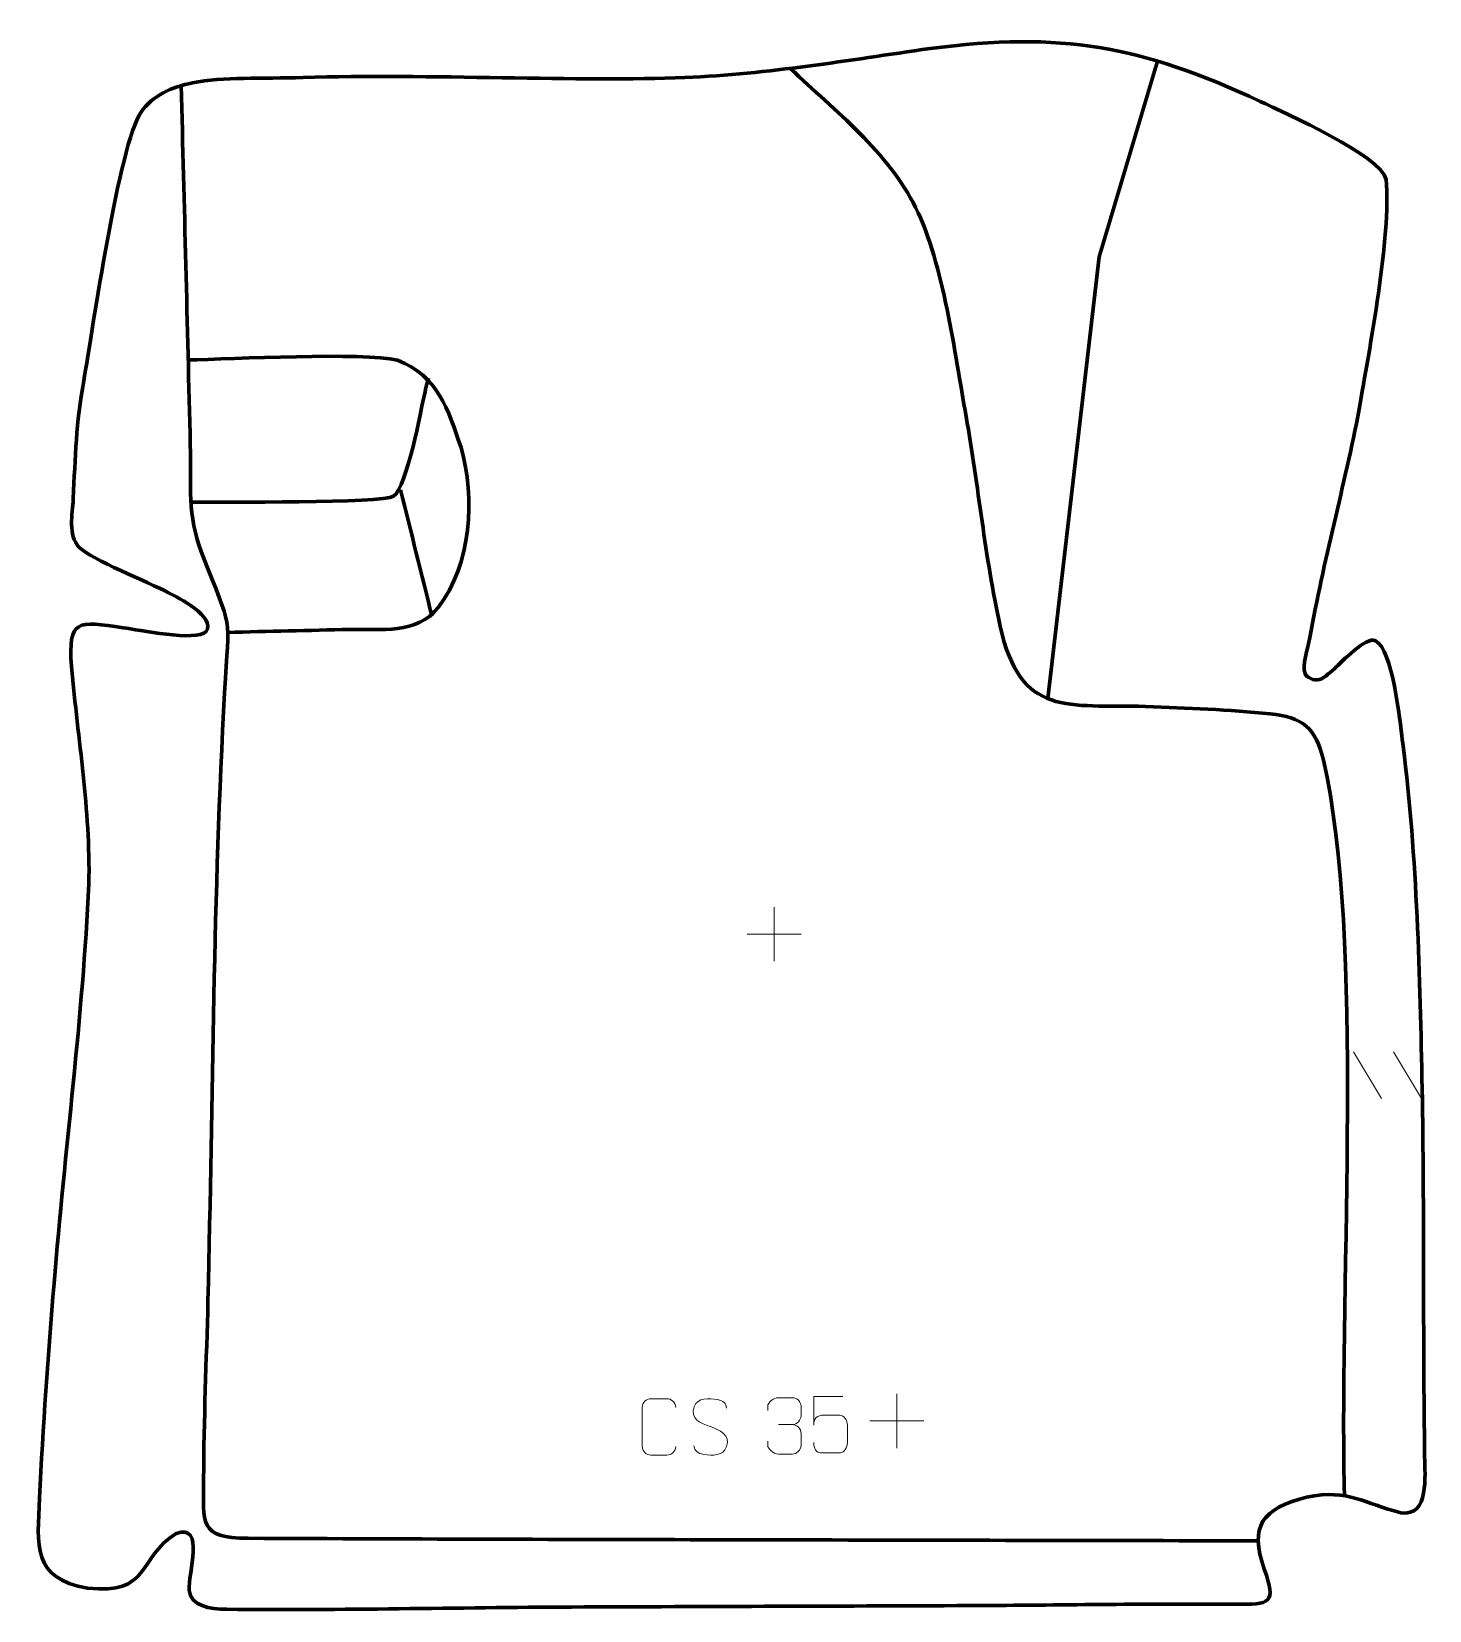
# Model space of a CAD drawing. Header units: millimetres. Extents: x -842 to -223, y 154 to 853.
import ezdxf

# ---------------------------------------------------------------- set-up
doc = ezdxf.new("R2010")
doc.units = ezdxf.units.MM
doc.header["$MEASUREMENT"] = 0
doc.layers.add('layer 2', color=7, linetype='Continuous')
doc.layers.add('layer 3', color=7, linetype='Continuous')

msp = doc.modelspace()

# ---------------------------------------------------------------- linework, layer by layer
at = {"layer": 'layer 2', "color": 142, "lineweight": 158}
for points, knots in [([(-392.2065, 557.9629), (-392.2065, 557.9629), (-369.465, 753.525), (-369.465, 753.525), (-369.465, 753.525), (-369.465, 753.525), (-343.545, 840.2125), (-343.545, 840.2125)], [0, 0, 0, 0, 0.33333333, 0.33333333, 0.33333333, 0.33333333, 1, 1, 1, 1]), ([(-506.0632, 836.837), (-486.5443, 818.3553), (-462.6555, 799.7031), (-450.6765, 775.3559), (-450.6765, 775.3559), (-438.3181, 750.2374), (-433.3981, 711.1043), (-428.341, 682.8417), (-428.341, 682.8417), (-422.7951, 651.8479), (-420.042, 620.9856), (-413.2415, 590.0059), (-413.2415, 590.0059), (-404.2128, 549.283), (-383.2671, 555.4936), (-348.8345, 554.4489), (-348.8345, 554.4489), (-330.3534, 553.8136), (-312.0765, 552.983), (-293.6608, 551.1883), (-293.6608, 551.1883), (-279.4576, 549.7248), (-273.3628, 545.0401), (-270.0784, 530.7182), (-270.0784, 530.7182), (-251.8957, 451.4338), (-262.9462, 302.4291), (-260.8668, 209.475), (-260.8668, 209.475), (-260.8668, 209.475), (-260.7661, 204.974), (-260.7661, 204.974)], [0, 0, 0, 0, 0.11111111, 0.11111111, 0.11111111, 0.11111111, 0.22222222, 0.22222222, 0.22222222, 0.22222222, 0.33333333, 0.33333333, 0.33333333, 0.33333333, 0.44444444, 0.44444444, 0.44444444, 0.44444444, 0.55555556, 0.55555556, 0.55555556, 0.55555556, 0.66666667, 0.66666667, 0.66666667, 0.66666667, 0.77777778, 0.77777778, 0.77777778, 0.77777778, 1, 1, 1, 1]), ([(-298.9532, 184.989), (-448.0888, 185.3672), (-597.1817, 185.4643), (-746.3215, 186.1492), (-746.3215, 186.1492), (-768.249, 186.2499), (-766.1254, 192.7373), (-766.0319, 212.327), (-766.0319, 212.327), (-765.9061, 238.6872), (-764.7893, 264.9527), (-764.0807, 291.2936), (-764.0807, 291.2936), (-761.9256, 380.7123), (-761.7635, 471.3336), (-756.7175, 560.5431), (-756.7175, 560.5431), (-754.633, 597.3964), (-753.0646, 586.6693), (-766.662, 621.924), (-766.662, 621.924), (-773.5689, 639.8319), (-771.47, 651.7704), (-771.9211, 670.3487), (-771.9211, 670.3487), (-773.208, 723.3568), (-774.5884, 776.3626), (-775.9377, 829.3691)], [0, 0, 0, 0, 0.125, 0.125, 0.125, 0.125, 0.25, 0.25, 0.25, 0.25, 0.375, 0.375, 0.375, 0.375, 0.5, 0.5, 0.5, 0.5, 0.625, 0.625, 0.625, 0.625, 0.75, 0.75, 0.75, 0.75, 1, 1, 1, 1]), ([(-772.8675, 707.9262), (-753.6838, 708.2391), (-695.0882, 711.3864), (-680.1926, 707.8036), (-680.1926, 707.8036), (-662.1098, 700.6331), (-657.8501, 686.2102), (-651.9797, 669.062), (-651.9797, 669.062), (-645.5629, 646.9045), (-647.463, 617.1707), (-662.0268, 598.4406), (-662.0268, 598.4406), (-671.6128, 586.1124), (-687.5529, 588.9035), (-701.316, 588.571), (-701.316, 588.571), (-719.3956, 588.1347), (-737.4753, 587.7126), (-755.5546, 587.2622)], [0, 0, 0, 0, 0.16666667, 0.16666667, 0.16666667, 0.16666667, 0.33333333, 0.33333333, 0.33333333, 0.33333333, 0.5, 0.5, 0.5, 0.5, 0.66666667, 0.66666667, 0.66666667, 0.66666667, 1, 1, 1, 1]), ([(-770.842, 644.9479), (-759.2415, 645.0621), (-686.2178, 644.3746), (-681.9105, 647.5263), (-681.9105, 647.5263), (-675.8798, 651.939), (-669.9413, 685.0435), (-667.9667, 693.7458), (-667.9667, 693.7458), (-667.5927, 695.2924), (-667.2186, 696.839), (-666.8445, 698.3856), (-666.8445, 698.3856), (-666.8445, 698.3856), (-666.4938, 699.8355), (-666.4938, 699.8355)], [0, 0, 0, 0, 0.2, 0.2, 0.2, 0.2, 0.4, 0.4, 0.4, 0.4, 0.6, 0.6, 0.6, 0.6, 1, 1, 1, 1])]:
    msp.add_open_spline(points, degree=3, knots=knots, dxfattribs=at)
msp.add_open_spline([(-678.7664, 650.3718), (-674.1485, 631.7226), (-669.5306, 613.0734), (-664.9127, 594.4242)], degree=3, dxfattribs=at)
at = {"layer": 'layer 2', "color": 250, "lineweight": 9}
for points in [[(-513.3124, 465.6242), (-513.3124, 465.6242), (-513.3124, 441.6463), (-513.3124, 441.6463)], [(-525.3013, 453.6352), (-525.3013, 453.6352), (-501.3234, 453.6352), (-501.3234, 453.6352)], [(-256.7258, 401.4643), (-256.7258, 401.4643), (-244.3615, 380.92), (-244.3615, 380.92)], [(-256.7258, 401.4643), (-256.7258, 401.4643), (-244.3615, 380.92), (-244.3615, 380.92)], [(-238.9959, 401.4643), (-238.9959, 401.4643), (-226.6316, 380.92), (-226.6316, 380.92)], [(-238.9959, 401.4643), (-238.9959, 401.4643), (-226.6316, 380.92), (-226.6316, 380.92)], [(-458.9743, 250.0868), (-458.9743, 250.0868), (-458.9743, 226.1089), (-458.9743, 226.1089)], [(-470.9632, 238.0978), (-470.9632, 238.0978), (-446.9853, 238.0978), (-446.9853, 238.0978)], [(-511.4716, 236.4531), (-511.4716, 236.4531), (-505.2752, 236.4531), (-505.2752, 236.4531)]]:
    msp.add_open_spline(points, degree=3, dxfattribs=at)
for points, knots in [([(-556.9504, 226.7941), (-557.0902, 224.4707), (-558.7674, 222.9911), (-560.9151, 222.9803), (-560.9151, 222.9803), (-563.247, 222.9807), (-565.5789, 222.9807), (-567.9104, 222.9803), (-567.9104, 222.9803), (-569.8354, 222.8749), (-571.8075, 224.7594), (-571.7963, 226.7767), (-571.7963, 226.7767), (-571.7959, 232.5468), (-571.7959, 238.3165), (-571.7963, 244.0858), (-571.7963, 244.0858), (-571.7921, 246.2239), (-570.0454, 247.9431), (-567.893, 247.9296), (-567.893, 247.9296), (-565.5673, 247.9296), (-563.2412, 247.9296), (-560.9151, 247.9296), (-560.9151, 247.9296), (-558.9685, 247.9651), (-556.9771, 246.4736), (-556.9504, 244.036)], [0, 0, 0, 0, 0.125, 0.125, 0.125, 0.125, 0.25, 0.25, 0.25, 0.25, 0.375, 0.375, 0.375, 0.375, 0.5, 0.5, 0.5, 0.5, 0.625, 0.625, 0.625, 0.625, 0.75, 0.75, 0.75, 0.75, 1, 1, 1, 1]), ([(-541.6405, 235.6261), (-545.8888, 237.0965), (-550.7969, 238.8923), (-548.7918, 244.4126), (-548.7918, 244.4126), (-547.2883, 248.5525), (-542.0747, 248.164), (-538.4711, 247.5629), (-538.4711, 247.5629), (-535.6105, 247.0857), (-534.7458, 245.8725), (-534.4352, 243.7884)], [0, 0, 0, 0, 0.25, 0.25, 0.25, 0.25, 0.5, 0.5, 0.5, 0.5, 1, 1, 1, 1]), ([(-516.1813, 242.6983), (-516.1813, 242.6983), (-516.1813, 244.5555), (-516.1813, 244.5555), (-516.1813, 244.5555), (-516.1956, 246.2974), (-513.5311, 248.4155), (-511.472, 248.3928), (-511.472, 248.3928), (-509.4079, 248.3928), (-507.3439, 248.3928), (-505.2802, 248.3928), (-505.2802, 248.3928), (-503.0857, 248.4016), (-501.4874, 246.5548), (-501.443, 244.6427), (-501.443, 244.6427), (-501.4434, 243.2076), (-501.4434, 241.7725), (-501.443, 240.337), (-501.443, 240.337), (-501.4916, 238.6835), (-503.0942, 236.4535), (-505.2925, 236.4635), (-505.2925, 236.4635), (-503.0888, 236.4523), (-501.4808, 234.6491), (-501.4268, 232.5896), (-501.4268, 232.5896), (-501.4272, 230.8049), (-501.4272, 229.0202), (-501.4268, 227.2351), (-501.4268, 227.2351), (-501.4167, 225.1737), (-503.4716, 223.4106), (-505.2925, 223.4187), (-505.2925, 223.4187), (-507.3578, 223.419), (-509.423, 223.419), (-511.4886, 223.4187), (-511.4886, 223.4187), (-513.6572, 223.4302), (-516.1882, 225.8304), (-516.2068, 227.2922), (-516.2068, 227.2922), (-516.2068, 227.2922), (-516.2068, 229.2008), (-516.2068, 229.2008)], [0, 0, 0, 0, 0.07692308, 0.07692308, 0.07692308, 0.07692308, 0.15384615, 0.15384615, 0.15384615, 0.15384615, 0.23076923, 0.23076923, 0.23076923, 0.23076923, 0.30769231, 0.30769231, 0.30769231, 0.30769231, 0.38461538, 0.38461538, 0.38461538, 0.38461538, 0.46153846, 0.46153846, 0.46153846, 0.46153846, 0.53846154, 0.53846154, 0.53846154, 0.53846154, 0.61538462, 0.61538462, 0.61538462, 0.61538462, 0.69230769, 0.69230769, 0.69230769, 0.69230769, 0.76923077, 0.76923077, 0.76923077, 0.76923077, 0.84615385, 0.84615385, 0.84615385, 0.84615385, 1, 1, 1, 1]), ([(-482.9793, 248.9079), (-482.9793, 248.9079), (-495.831, 248.9079), (-495.831, 248.9079), (-495.831, 248.9079), (-495.8307, 244.6773), (-495.8307, 240.4464), (-495.831, 236.2152), (-495.831, 236.2152), (-495.8313, 239.5253), (-494.2003, 240.5971), (-491.3883, 240.6576), (-491.3883, 240.6576), (-488.9487, 240.6579), (-486.5092, 240.6579), (-484.07, 240.6576), (-484.07, 240.6576), (-482.4202, 240.6644), (-480.9453, 238.2839), (-480.9168, 236.2152), (-480.9168, 236.2152), (-480.9171, 233.6279), (-480.9171, 231.0403), (-480.9168, 228.4526), (-480.9168, 228.4526), (-480.8706, 226.4932), (-482.37, 224.0569), (-483.9959, 223.9984), (-483.9959, 223.9984), (-485.9524, 223.9987), (-490.8474, 223.9987), (-492.8044, 223.9984), (-492.8044, 223.9984), (-494.6499, 223.9896), (-495.757, 225.9544), (-495.7778, 228.5055)], [0, 0, 0, 0, 0.1, 0.1, 0.1, 0.1, 0.2, 0.2, 0.2, 0.2, 0.3, 0.3, 0.3, 0.3, 0.4, 0.4, 0.4, 0.4, 0.5, 0.5, 0.5, 0.5, 0.6, 0.6, 0.6, 0.6, 0.7, 0.7, 0.7, 0.7, 0.8, 0.8, 0.8, 0.8, 1, 1, 1, 1]), ([(-541.6405, 235.626), (-537.6219, 233.9793), (-532.5924, 232.091), (-534.4264, 226.7307), (-534.4264, 226.7307), (-535.8862, 222.4643), (-540.797, 222.721), (-544.5231, 223.2757), (-544.5231, 223.2757), (-547.2731, 223.6855), (-548.494, 224.899), (-548.872, 227.0112)], [0, 0, 0, 0, 0.25, 0.25, 0.25, 0.25, 0.5, 0.5, 0.5, 0.5, 1, 1, 1, 1])]:
    msp.add_open_spline(points, degree=3, knots=knots, dxfattribs=at)
at = {"layer": 'layer 3', "color": 242, "lineweight": 158}
msp.add_open_spline([(-552.9235, 832.9455), (-515.1896, 834.557), (-481.3792, 840.5016), (-444.2683, 845.7797), (-444.2683, 845.7797), (-385.999, 853.2899), (-351.4383, 847.1834), (-298.0643, 822.3932), (-298.0643, 822.3932), (-287.0514, 817.231), (-245.0053, 798.5672), (-242.2693, 787.7886), (-242.2693, 787.7886), (-240.053, 762.7234), (-249.7385, 712.5936), (-254.253, 686.0389), (-254.253, 686.0389), (-260.7213, 652.2862), (-270.1362, 618.6418), (-276.0713, 584.9859), (-276.0713, 584.9859), (-276.9939, 579.7537), (-279.6755, 572.6421), (-278.2276, 569.0576), (-278.2276, 569.0576), (-277.4721, 567.1874), (-274.187, 565.7662), (-271.9084, 566.3373), (-271.9084, 566.3373), (-270.1863, 566.769), (-267.9753, 568.8215), (-265.0807, 571.334), (-265.0807, 571.334), (-261.9964, 574.0113), (-251.3098, 585.6612), (-247, 583.5516), (-247, 583.5516), (-239.4624, 579.8621), (-236.1609, 548.1692), (-235.1428, 539.6872), (-235.1428, 539.6872), (-235.1428, 539.6872), (-234.9506, 538.2101), (-234.9506, 538.2101), (-234.9506, 538.2101), (-234.9506, 538.2101), (-234.7876, 536.9483), (-234.7876, 536.9483), (-234.7876, 536.9483), (-228.6096, 488.1516), (-227.2614, 434.3846), (-226.36, 385.1249), (-226.36, 385.1249), (-225.3642, 330.711), (-226.0343, 276.4136), (-225.2582, 222.0902), (-225.2582, 222.0902), (-225.1407, 214.1354), (-223.1326, 195.5054), (-235.7267, 197.4693), (-235.7267, 197.4693), (-252.4159, 201.4237), (-258.4371, 208.1556), (-277.5388, 204.3859), (-277.5388, 204.3859), (-297.5102, 199.1026), (-302.9066, 191.6707), (-296.2621, 172.4857), (-296.2621, 172.4857), (-290.9785, 157.2298), (-293.2776, 156.7642), (-309.5999, 156.9336), (-309.5999, 156.9336), (-346.535, 157.3171), (-384.0247, 156.554), (-421.033, 156.3799), (-421.033, 156.3799), (-481.7125, 156.0941), (-542.3925, 155.9651), (-603.072, 155.7042), (-603.072, 155.7042), (-653.7071, 155.4815), (-705.1689, 154.2), (-755.6695, 154.6861), (-755.6695, 154.6861), (-763.3826, 154.7605), (-771.7826, 156.1648), (-772.4154, 163.1171), (-772.4154, 163.1171), (-773.0818, 170.4391), (-765.0376, 192.8695), (-778.1208, 188.2702), (-778.1208, 188.2702), (-795.8367, 177.196), (-789.3428, 160.8417), (-817.4532, 164.0689), (-817.4532, 164.0689), (-842.2172, 168.4924), (-839.6117, 182.8192), (-838.6766, 203.9515), (-838.6766, 203.9515), (-837.2921, 235.241), (-834.741, 267.633), (-832.2812, 298.9067), (-832.2812, 298.9067), (-827.472, 357.5826), (-819.5711, 417.2203), (-816.8227, 475.8583), (-816.8227, 475.8583), (-816.2134, 509.5543), (-821.583, 539.0928), (-824.5459, 572.1238), (-824.5459, 572.1238), (-826.0497, 593.3219), (-822.0066, 592.294), (-801.5942, 589.3374), (-801.5942, 589.3374), (-795.369, 588.4091), (-769.149, 583.0252), (-764.9559, 587.6575), (-764.9559, 587.6575), (-760.3158, 594.1166), (-777.4405, 602.655), (-781.5404, 604.8411), (-781.5404, 604.8411), (-790.3395, 609.4526), (-815.8961, 619.5135), (-821.2218, 625.0503), (-821.2218, 625.0503), (-826.082, 630.1031), (-824.1477, 639.682), (-823.7673, 646.3779), (-823.7673, 646.3779), (-822.8286, 665.2743), (-822.5279, 679.7588), (-819.0886, 698.6576), (-819.0886, 698.6576), (-815.2713, 720.9062), (-803.472, 803.3485), (-793.7368, 817.5629), (-793.7368, 817.5629), (-788.6711, 824.9593), (-780.3541, 828.7081), (-770.9148, 830.5918), (-770.9148, 830.5918), (-757.4473, 833.2794), (-740.1128, 832.3914), (-721.9333, 832.953), (-721.9333, 832.953), (-667.1333, 834.6459), (-598.2213, 831.0109), (-552.9235, 832.9455)], degree=3, knots=[0, 0, 0, 0, 0.02564103, 0.02564103, 0.02564103, 0.02564103, 0.05128205, 0.05128205, 0.05128205, 0.05128205, 0.07692308, 0.07692308, 0.07692308, 0.07692308, 0.1025641, 0.1025641, 0.1025641, 0.1025641, 0.12820513, 0.12820513, 0.12820513, 0.12820513, 0.15384615, 0.15384615, 0.15384615, 0.15384615, 0.17948718, 0.17948718, 0.17948718, 0.17948718, 0.20512821, 0.20512821, 0.20512821, 0.20512821, 0.23076923, 0.23076923, 0.23076923, 0.23076923, 0.25641026, 0.25641026, 0.25641026, 0.25641026, 0.28205128, 0.28205128, 0.28205128, 0.28205128, 0.30769231, 0.30769231, 0.30769231, 0.30769231, 0.33333333, 0.33333333, 0.33333333, 0.33333333, 0.35897436, 0.35897436, 0.35897436, 0.35897436, 0.38461538, 0.38461538, 0.38461538, 0.38461538, 0.41025641, 0.41025641, 0.41025641, 0.41025641, 0.43589744, 0.43589744, 0.43589744, 0.43589744, 0.46153846, 0.46153846, 0.46153846, 0.46153846, 0.48717949, 0.48717949, 0.48717949, 0.48717949, 0.51282051, 0.51282051, 0.51282051, 0.51282051, 0.53846154, 0.53846154, 0.53846154, 0.53846154, 0.56410256, 0.56410256, 0.56410256, 0.56410256, 0.58974359, 0.58974359, 0.58974359, 0.58974359, 0.61538462, 0.61538462, 0.61538462, 0.61538462, 0.64102564, 0.64102564, 0.64102564, 0.64102564, 0.66666667, 0.66666667, 0.66666667, 0.66666667, 0.69230769, 0.69230769, 0.69230769, 0.69230769, 0.71794872, 0.71794872, 0.71794872, 0.71794872, 0.74358974, 0.74358974, 0.74358974, 0.74358974, 0.76923077, 0.76923077, 0.76923077, 0.76923077, 0.79487179, 0.79487179, 0.79487179, 0.79487179, 0.82051282, 0.82051282, 0.82051282, 0.82051282, 0.84615385, 0.84615385, 0.84615385, 0.84615385, 0.87179487, 0.87179487, 0.87179487, 0.87179487, 0.8974359, 0.8974359, 0.8974359, 0.8974359, 0.92307692, 0.92307692, 0.92307692, 0.92307692, 0.94871795, 0.94871795, 0.94871795, 0.94871795, 1, 1, 1, 1], dxfattribs=at)

doc.saveas('drawing.dxf')
